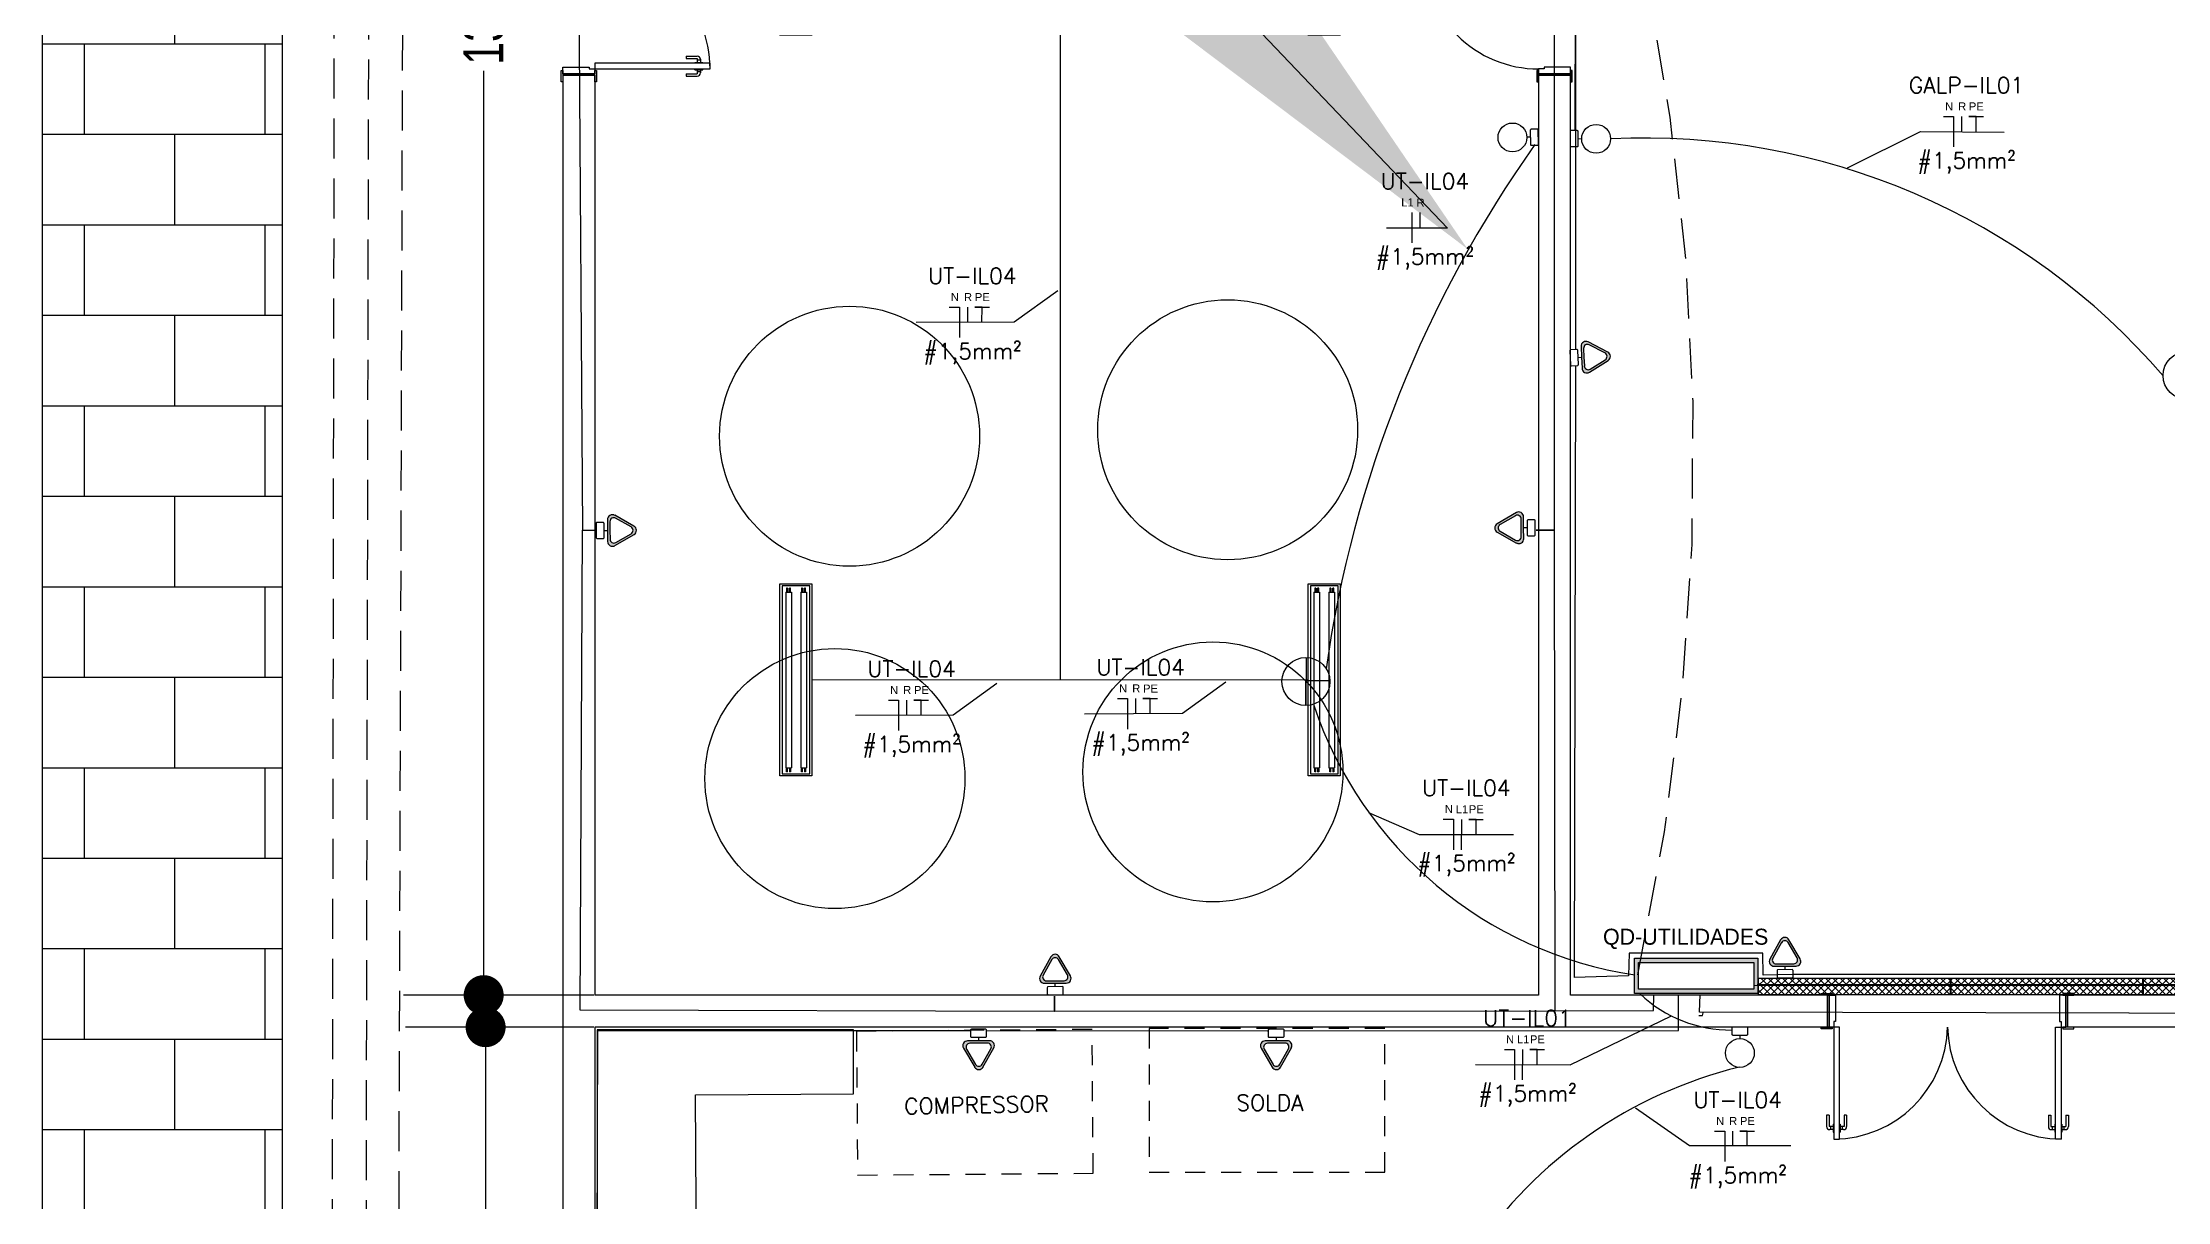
# Model space of a CAD drawing. Header units: metres. Extents: x 2442 to 5008, y 1070 to 2228.
# Drawn here: x 2463.23 to 2476.5, y 1098.2 to 1105.44 of the extents above; entities that cross this region are included whole.
import ezdxf
from ezdxf import colors
from ezdxf.entities.mleader import LeaderData, LeaderLine
from ezdxf.enums import TextEntityAlignment as Align
from ezdxf.math import Vec2, Vec3

# ---------------------------------------------------------------- set-up
doc = ezdxf.new("R2010")
doc.units = ezdxf.units.M
doc.linetypes.add('HIDDEN', pattern=[0.375, 0.25, -0.125])
doc.linetypes.add('HIDDEN2', pattern=[0.1875, 0.125, -0.0625])
doc.layers.get('Defpoints').update_dxf_attribs({"color": 130})
for name, color, linetype in [('003', 1, 'Continuous'), ('ARQ LAYOUT', 252, 'Continuous'), ('ARQ_ELÉTRODUTOS', 2, 'Continuous'), ('ARQ_LAYOUT', 8, 'Continuous'), ('ARQ_PAREDES', 6, 'Continuous'), ('ARQ_PORTAS', 3, 'Continuous'), ('ARQ_TOMADAS', 30, 'Continuous'), ('ELETROCALHA', 1, 'Continuous'), ('FIACAO', 7, 'Continuous'), ('HATCH_ELETRODUTOS', 7, 'Continuous'), ('INDICACAO_BIT_FIACAO', 10, 'Continuous'), ('INDICACAO_CIRCUITO_FIA', 7, 'Continuous'), ('INTERRUPTORES RESIDENCIAL', 150, 'Continuous'), ('LINHA_DE_CHAMADA', 7, 'Continuous'), ('LUMINÁRIAS RESIDENCIAL', 150, 'Continuous'), ('muro', 50, 'Continuous'), ('QD-UTILIDADES', 7, 'Continuous'), ('QGBT', 7, 'Continuous'), ('QUADROS', 102, 'Continuous'), ('TOMADAS 220V RESIDENCIAL', 130, 'Continuous')]:
    doc.layers.add(name, color=color, linetype=linetype)
doc.styles.add('ARIAL', font='arial.ttf')
doc.styles.add('LOGO 02', font='')
doc.styles.add('Luciene 01', font='swisscl.ttf')
doc.styles.add('ROMANS', font='ROMANS.SHX')
doc.styles.get("Standard").update_dxf_attribs({"font": 'arial.ttf'})
doc.styles.get('LOGO 02').set_extended_font_data('Bella Donna')
doc.linetypes.add('ELETROCALHA', pattern='A,0.5,-0.2,["=",Standard,S=0.18,R=0,X=-0.15,Y=-0.08],0', length=0.7)
doc.dimstyles.new('LP 50', dxfattribs={"dimscale": 0.5, "dimtxt": 0.5, "dimasz": 0.5, "dimexe": 1, "dimexo": 0.01, "dimgap": 0.05, "dimtad": 0, "dimzin": 0, "dimdsep": 46, "dimtxsty": 'Luciene 01', "dimblk": 'DOT', "dimcen": 1, "dimclrd": 256, "dimclre": 256, "dimclrt": 256, "dimadec": 0, "dimazin": 0, "dimtfac": 1, "dimtofl": 0, "dimtmove": 0, "dimatfit": 3, "dimldrblk": 'DOT', "dimfxl": 1, "dimtolj": 1, "dimtzin": 0, "dimlwd": -1, "dimarcsym": 1})

# ---------------------------------------------------------------- blocks, each defined once
blk = doc.blocks.new('*U249')
at = {"layer": 'ARQ_PORTAS'}
for p, q in [((-7.5, 67.5), (-8, 67.5)), ((-8, 62.5), (-8, 67.5)), ((-3.5, 67.5), (-4, 67.5)), ((-3.5, 62.5), (-3.5, 67.5)), ((-12, 57), (-12, 64)), ((-12, 57), (-10.5, 57)), ((-10.5, 57), (-10.5, 64)), ((-10.5, 64), (-8, 64)), ((-10, 66), (-8, 66)), ((-9.4, 66), (-9.4, 64)), ((-7.5, 62.5), (-8, 62.5)), ((-3.5, 62.5), (-4, 62.5)), ((-3.5, 66), (-1.5, 66)), ((-3.5, 64), (-1, 64)), ((-2.1, 66), (-2.1, 64)), ((-1, 57), (-1, 64)), ((-1, 57), (0.5, 57)), ((0.5, 57), (0.5, 64))]:
    blk.add_line(p, q, dxfattribs=at)
for points in [[(-7.5, 0), (-4, 0), (-4, 72), (-7.5, 72)], [(-77, 0), (-77, 1), (-84, 1), (-84, 0)], [(-79, 0), (-80, 0), (-80, -20), (-79, -20)], [(-79, -20), (-75, -20), (-75, -3.5), (-76, -3.5), (-76, 0), (-79, 0)], [(-1, -20), (-5, -20), (-5, -3.5), (-4, -3.5), (-4, 0), (-1, 0)], [(-3, 0), (-3, 1), (4, 1), (4, 0)], [(0, 0), (-1, 0), (-1, -20), (0, -20)], [(-84, -20), (-84, -21), (-77, -21), (-77, -20)], [(4, -20), (4, -21), (-3, -21), (-3, -20)]]:
    blk.add_lwpolyline(points, close=True, dxfattribs=at)
for centre, radius, start, end in [((-4, 0), 72, 89.9962, 180.0038), ((-10, 64), 2, 90, 180), ((-1.5, 64), 2, 0, 90)]:
    blk.add_arc(centre, radius, start, end, dxfattribs=at)
blk = doc.blocks.new('porta120')
at = {"layer": 'ARQ_PORTAS'}
for p, q in [((2471.919, 1122.518), (2471.919, 1122.513)), ((2471.969, 1122.518), (2471.919, 1122.518)), ((2471.919, 1122.478), (2471.919, 1122.473)), ((2471.969, 1122.473), (2471.919, 1122.473)), ((2471.934, 1122.518), (2471.934, 1122.538)), ((2471.934, 1122.532), (2471.954, 1122.532)), ((2471.934, 1122.453), (2471.934, 1122.473)), ((2472.024, 1122.558), (2471.954, 1122.558)), ((2471.954, 1122.518), (2471.954, 1122.543)), ((2472.024, 1122.543), (2471.954, 1122.543)), ((2471.954, 1122.448), (2471.954, 1122.473)), ((2471.969, 1122.518), (2471.969, 1122.513)), ((2471.969, 1122.478), (2471.969, 1122.473)), ((2472.024, 1122.543), (2472.024, 1122.558)), ((2471.934, 1122.459), (2471.954, 1122.459)), ((2472.024, 1122.448), (2471.954, 1122.448)), ((2472.024, 1122.433), (2471.954, 1122.433)), ((2472.024, 1122.433), (2472.024, 1122.448)), ((2471.934, 1121.153), (2471.934, 1121.133)), ((2471.934, 1121.147), (2471.954, 1121.147)), ((2472.024, 1121.173), (2471.954, 1121.173)), ((2472.024, 1121.158), (2471.954, 1121.158)), ((2471.954, 1121.158), (2471.954, 1121.133)), ((2472.024, 1121.173), (2472.024, 1121.158)), ((2471.919, 1121.128), (2471.919, 1121.133)), ((2471.969, 1121.133), (2471.919, 1121.133)), ((2471.919, 1121.088), (2471.919, 1121.093)), ((2471.969, 1121.088), (2471.919, 1121.088)), ((2471.934, 1121.088), (2471.934, 1121.068)), ((2471.934, 1121.074), (2471.954, 1121.074)), ((2471.954, 1121.088), (2471.954, 1121.063)), ((2472.024, 1121.063), (2471.954, 1121.063)), ((2472.024, 1121.048), (2471.954, 1121.048)), ((2471.969, 1121.128), (2471.969, 1121.133)), ((2471.969, 1121.088), (2471.969, 1121.093)), ((2472.024, 1121.063), (2472.024, 1121.048))]:
    blk.add_line(p, q, dxfattribs=at)
for points in [[(2472.574, 1122.478), (2472.574, 1122.513), (2471.874, 1122.513), (2471.874, 1122.478)], [(2472.574, 1122.523), (2472.564, 1122.523), (2472.564, 1122.593), (2472.574, 1122.593)], [(2472.574, 1122.543), (2472.574, 1122.553), (2472.774, 1122.553), (2472.774, 1122.543)], [(2472.774, 1122.543), (2472.774, 1122.503), (2472.609, 1122.503), (2472.609, 1122.513), (2472.574, 1122.513), (2472.574, 1122.543)], [(2472.774, 1122.593), (2472.784, 1122.593), (2472.784, 1122.523), (2472.774, 1122.523)], [(2472.574, 1121.128), (2472.574, 1121.093), (2471.874, 1121.093), (2471.874, 1121.128)], [(2472.574, 1121.083), (2472.564, 1121.083), (2472.564, 1121.013), (2472.574, 1121.013)], [(2472.774, 1121.063), (2472.774, 1121.103), (2472.609, 1121.103), (2472.609, 1121.093), (2472.574, 1121.093), (2472.574, 1121.063)], [(2472.574, 1121.053), (2472.574, 1121.063), (2472.774, 1121.063), (2472.774, 1121.053)], [(2472.774, 1121.013), (2472.784, 1121.013), (2472.784, 1121.083), (2472.774, 1121.083)]]:
    blk.add_lwpolyline(points, close=True, dxfattribs=at)
for centre, radius, start, end in [((2472.592, 1122.52), 0.718, 180.577, 268.6014), ((2471.954, 1122.538), 0.02, 90, 180), ((2471.954, 1122.453), 0.02, 180, 270), ((2472.591, 1121.086), 0.717, 91.3684, 179.4355), ((2471.954, 1121.153), 0.02, 90, 180), ((2471.954, 1121.068), 0.02, 180, 270)]:
    blk.add_arc(centre, radius, start, end, dxfattribs=at)
blk = doc.blocks.new('_Dot')
at = {"color": 0, "linetype": 'ByBlock', "lineweight": -2}
blk.add_line((-0.5, 0), (-1, 0), dxfattribs=at)
at = {"color": 0, "linetype": 'ByBlock', "const_width": 0.5}
blk.add_lwpolyline([(-0.25, 0, 1), (0.25, 0, 1)], format="xyb", close=True, dxfattribs=at)
blk = doc.blocks.new('*D315')
at = {"lineweight": -2, "transparency": 16777216}
for p, q in [((2466.673, 1112.755), (2465.484, 1112.755)), ((2466.673, 1099.492), (2465.484, 1099.492))]:
    blk.add_line(p, q, dxfattribs=at)
at = {"transparency": 16777216}
for p, q in [((2465.984, 1112.505), (2465.984, 1105.982)), ((2465.984, 1099.742), (2465.984, 1105.266))]:
    blk.add_line(p, q, dxfattribs=at)
at = {"layer": 'Defpoints', "color": 0, "transparency": 16777216}
for p in [(2466.678, 1112.755), (2465.984, 1099.492), (2466.678, 1099.492)]:
    blk.add_point(p, dxfattribs=at)
at = {"transparency": 16777216, "xscale": 0.25, "yscale": 0.25, "zscale": 0.25}
for p, rotation in [((2465.984, 1112.755), 90), ((2465.984, 1099.492), 270)]:
    blk.add_blockref('_Dot', p, dxfattribs=dict(at, rotation=rotation))
at = {"transparency": 16777216, "insert": (2465.984, 1105.624), "char_height": 0.25, "attachment_point": 5, "rotation": 90, "style": 'Luciene 01'}
blk.add_mtext('\\A1;13.26', dxfattribs=at)
blk = doc.blocks.new('*D317')
at = {"lineweight": -2, "transparency": 16777216}
for p, q in [((2466.673, 1099.292), (2465.496, 1099.292)), ((2466.673, 1091.819), (2465.496, 1091.819))]:
    blk.add_line(p, q, dxfattribs=at)
at = {"transparency": 16777216}
for p, q in [((2465.996, 1099.042), (2465.996, 1095.836)), ((2465.996, 1092.069), (2465.996, 1095.275))]:
    blk.add_line(p, q, dxfattribs=at)
at = {"layer": 'Defpoints', "color": 0, "transparency": 16777216}
for p in [(2466.678, 1099.292), (2465.996, 1091.819), (2466.678, 1091.819)]:
    blk.add_point(p, dxfattribs=at)
at = {"transparency": 16777216, "xscale": 0.25, "yscale": 0.25, "zscale": 0.25}
for p, rotation in [((2465.996, 1099.292), 90), ((2465.996, 1091.819), 270)]:
    blk.add_blockref('_Dot', p, dxfattribs=dict(at, rotation=rotation))
at = {"transparency": 16777216, "insert": (2465.996, 1095.555), "char_height": 0.25, "attachment_point": 5, "rotation": 90, "style": 'Luciene 01'}
blk.add_mtext('\\A1;7.47', dxfattribs=at)
blk = doc.blocks.new('*U330', base_point=(827.839, 596.659))
at = {"ltscale": 0.035}
for p, q in [((827.252, 596.745), (827.252, 596.572)), ((828.426, 596.745), (827.252, 596.745)), ((828.426, 596.572), (828.426, 596.745)), ((827.264, 596.718), (827.289, 596.718)), ((827.264, 596.711), (827.264, 596.718)), ((827.264, 596.711), (827.289, 596.711)), ((827.264, 596.693), (827.264, 596.7)), ((827.289, 596.7), (827.264, 596.7)), ((827.289, 596.693), (827.264, 596.693)), ((827.264, 596.624), (827.289, 596.624)), ((827.264, 596.618), (827.264, 596.624)), ((827.264, 596.618), (827.289, 596.618)), ((828.387, 596.723), (827.289, 596.723)), ((827.289, 596.723), (827.289, 596.688)), ((828.387, 596.688), (827.289, 596.688)), ((828.387, 596.629), (827.289, 596.629)), ((827.289, 596.629), (827.289, 596.594)), ((828.387, 596.723), (828.387, 596.688)), ((828.412, 596.718), (828.387, 596.718)), ((828.412, 596.711), (828.387, 596.711)), ((828.387, 596.7), (828.412, 596.7)), ((828.387, 596.693), (828.412, 596.693)), ((828.387, 596.629), (828.387, 596.594)), ((828.412, 596.624), (828.387, 596.624)), ((828.412, 596.618), (828.387, 596.618)), ((828.412, 596.711), (828.412, 596.718)), ((828.412, 596.693), (828.412, 596.7)), ((828.412, 596.618), (828.412, 596.624)), ((827.252, 596.572), (828.426, 596.572)), ((827.264, 596.599), (827.264, 596.606)), ((827.289, 596.606), (827.264, 596.606)), ((827.289, 596.599), (827.264, 596.599)), ((828.387, 596.594), (827.289, 596.594)), ((828.387, 596.606), (828.412, 596.606)), ((828.387, 596.599), (828.412, 596.599)), ((828.412, 596.599), (828.412, 596.606))]:
    blk.add_line(p, q, dxfattribs=at)
blk.add_lwpolyline([(827.239, 596.759), (828.439, 596.759), (828.439, 596.559), (827.239, 596.559)], close=True)
blk = doc.blocks.new('*U331')
at = {"layer": 'LUMINÁRIAS RESIDENCIAL', "ltscale": 50}
blk.add_blockref('*U330', (0, 0), dxfattribs=at)
blk = doc.blocks.new('*U332')
at = {"color": 0, "linetype": 'ByBlock', "lineweight": -2, "transparency": 16777216}
for p in [(0, 3.3), (4.627, 3.3), (9.254, 3.3), (0, 0), (4.627, 0), (9.254, 0)]:
    blk.add_blockref('*U331', p, dxfattribs=at)
blk = doc.blocks.new('*U412', base_point=(1430, 202.333))
blk.add_line((1430, 202.333), (1430, 202.355))
blk.add_lwpolyline([(1429.956, 202.283), (1430.044, 202.283, 0.414214), (1430.05, 202.289), (1430.05, 202.327, 0.414214), (1430.044, 202.333), (1429.956, 202.333, 0.414214), (1429.95, 202.327), (1429.95, 202.289, 0.414214)], format="xyb", close=True)
blk.add_circle((1430, 202.445), 0.09)
blk = doc.blocks.new('A$C1135d751')
at = {"layer": 'INTERRUPTORES RESIDENCIAL'}
blk.add_blockref('*U412', (1.607, 0.067), dxfattribs=at)
blk = doc.blocks.new('A$C17c91457')
at = {"layer": 'QGBT', "rotation": 180}
blk.add_blockref('A$C1135d751', (4.707, -9.124), dxfattribs=at)
blk = doc.blocks.new('A$C5c12d58d')
at = {"layer": 'ARQ_ELÉTRODUTOS'}
blk.add_circle((0, 0), 0.15, dxfattribs=at)
blk = doc.blocks.new('A$C97385c09')
at = {"layer": 'ARQ_ELÉTRODUTOS'}
for p, q in [((-0.384, -2.049), (-0.386, -2.349)), ((-0.386, -2.349), (-0.386, -2.193)), ((-0.386, -2.193), (-0.237, -2.193))]:
    blk.add_line(p, q, dxfattribs=at)
blk.add_blockref('A$C5c12d58d', (-0.386, -2.199), dxfattribs=at)
blk = doc.blocks.new('A$C48e83005')
at = {"layer": 'ARQ_ELÉTRODUTOS'}
blk.add_blockref('A$C97385c09', (0.38, 2.188), dxfattribs=at)
blk = doc.blocks.new('A$C1f97de24')
at = {"layer": 'ARQ_ELÉTRODUTOS'}
blk.add_blockref('A$C48e83005', (0, 0), dxfattribs=at)
blk = doc.blocks.new('A$C98eb1bb1')
at = {"layer": 'ARQ_ELÉTRODUTOS'}
blk.add_blockref('A$C1f97de24', (0, 0), dxfattribs=at)
blk = doc.blocks.new('G$C850AD49E')
h = blk.add_hatch(color=256)
h.dxf.hatch_style = 1
h.paths.add_polyline_path([(0.2607, 0.0743), (-0.2607, 0.0743), (-0.2607, -0.0743), (0.2607, -0.0743)])
h.paths.add_polyline_path([(0.2432, 0.0567), (0.2432, -0.0567), (-0.2432, -0.0567), (-0.2432, 0.0567)], flags=16)
for points in [[(-0.2607, 0.0743), (0.2607, 0.0743), (0.2607, -0.0743), (-0.2607, -0.0743)], [(-0.2432, 0.0567), (0.2432, 0.0567), (0.2432, -0.0567), (-0.2432, -0.0567)]]:
    blk.add_lwpolyline(points, close=True)
blk = doc.blocks.new('QD005')
blk.add_blockref('G$C850AD49E', (0, 0))
blk = doc.blocks.new('A$C5d1b4bfc')
at = {"layer": 'QUADROS', "xscale": 1.477907102973111, "yscale": 1.477907102973111, "zscale": 1.477907102973111, "rotation": 270}
blk.add_blockref('QD005', (0.768, 1.491), dxfattribs=at)
blk = doc.blocks.new('A$C52c021e0')
at = {"layer": 'QGBT', "rotation": 270}
blk.add_blockref('A$C5d1b4bfc', (16.396, 0.677), dxfattribs=at)
blk = doc.blocks.new('A$Cef955924')
at = {"layer": 'QD-UTILIDADES', "rotation": 270}
blk.add_blockref('A$C52c021e0', (0.09, 17.893), dxfattribs=at)
blk = doc.blocks.new('A$C37235a05')
at = {"layer": 'ARQ_ELÉTRODUTOS'}
blk.add_blockref('A$Cef955924', (0, 0), dxfattribs=at)
blk = doc.blocks.new('A$C399200b9')
at = {"layer": 'ARQ_ELÉTRODUTOS'}
blk.add_blockref('A$C37235a05', (0, 0), dxfattribs=at)
blk = doc.blocks.new('A$C2e32e1f1')
at = {"layer": 'ARQ_ELÉTRODUTOS'}
blk.add_blockref('A$C1f97de24', (0, 0), dxfattribs=at)
blk = doc.blocks.new('A$Cd8104748')
at = {"layer": 'HATCH_ELETRODUTOS'}
h = blk.add_hatch(dxfattribs=at)
h.set_pattern_fill('ANSI37', color=1, scale=0.01, style=0)
h.set_pattern_definition([(45, (-1434.340204, -219.729673), (-0.0224506403, 0.0224506403), []), (135, (-1434.340204, -219.729673), (-0.0224506403, -0.0224506403), [])])
h.paths.add_polyline_path([(-0.6, -0.05), (0.6, -0.05), (0.6, 0.05), (-0.6, 0.05)])
at = {"layer": 'ELETROCALHA', "linetype": 'ELETROCALHA'}
blk.add_lwpolyline([(-0.6, -0.05), (0.6, -0.05), (0.6, 0.05), (-0.6, 0.05)], close=True, dxfattribs=at)
blk = doc.blocks.new('*U844', base_point=(1431.422, 204.482))
h = blk.add_hatch(color=256)
h.dxf.hatch_style = 1
h.paths.add_polyline_path([(1431.396, 204.669), (1431.327, 204.549, 0.575867), (1431.354, 204.504), (1431.422, 204.504), (1431.491, 204.504, 0.575867), (1431.517, 204.549), (1431.448, 204.669, 0.580323)])
h.paths.add_polyline_path([(1431.443, 204.651), (1431.498, 204.555, -0.575867), (1431.477, 204.519), (1431.422, 204.519), (1431.367, 204.519, -0.575867), (1431.346, 204.555), (1431.401, 204.651, -0.580323)], flags=16)
for p, q in [((1431.396, 204.669), (1431.327, 204.549)), ((1431.401, 204.651), (1431.346, 204.555)), ((1431.498, 204.555), (1431.443, 204.651)), ((1431.517, 204.549), (1431.448, 204.669)), ((1431.354, 204.504), (1431.422, 204.504)), ((1431.367, 204.519), (1431.422, 204.519)), ((1431.422, 204.519), (1431.477, 204.519)), ((1431.422, 204.504), (1431.491, 204.504)), ((1431.422, 204.482), (1431.422, 204.504))]:
    blk.add_line(p, q)
blk.add_lwpolyline([(1431.378, 204.432), (1431.466, 204.432, 0.414214), (1431.472, 204.438), (1431.472, 204.476, 0.414214), (1431.466, 204.482), (1431.378, 204.482, 0.414214), (1431.372, 204.476), (1431.372, 204.438, 0.414214)], format="xyb", close=True)
for centre, radius, start, end in [((1431.422, 204.654), 0.0301, 29.7449, 150.2551), ((1431.422, 204.639), 0.0241, 29.7449, 150.2551), ((1431.354, 204.534), 0.0301, 150.2551, 270), ((1431.367, 204.543), 0.0241, 150.2551, 270), ((1431.477, 204.543), 0.0241, 270, 29.7449), ((1431.491, 204.534), 0.0301, 270, 29.7449)]:
    blk.add_arc(centre, radius, start, end)
blk = doc.blocks.new('*U858', base_point=(1431.422, 204.482))
h = blk.add_hatch(color=256)
h.dxf.hatch_style = 1
h.paths.add_polyline_path([(1431.396, 204.669), (1431.327, 204.549, 0.575867), (1431.354, 204.504), (1431.422, 204.504), (1431.491, 204.504, 0.575867), (1431.517, 204.549), (1431.448, 204.669, 0.580323)])
h.paths.add_polyline_path([(1431.443, 204.651), (1431.498, 204.555, -0.575867), (1431.477, 204.519), (1431.422, 204.519), (1431.367, 204.519, -0.575867), (1431.346, 204.555), (1431.401, 204.651, -0.580323)], flags=16)
for p, q in [((1431.396, 204.669), (1431.327, 204.549)), ((1431.401, 204.651), (1431.346, 204.555)), ((1431.498, 204.555), (1431.443, 204.651)), ((1431.517, 204.549), (1431.448, 204.669)), ((1431.354, 204.504), (1431.422, 204.504)), ((1431.367, 204.519), (1431.422, 204.519)), ((1431.422, 204.519), (1431.477, 204.519)), ((1431.422, 204.504), (1431.491, 204.504)), ((1431.422, 204.482), (1431.422, 204.504))]:
    blk.add_line(p, q)
blk.add_lwpolyline([(1431.378, 204.432), (1431.466, 204.432, 0.414214), (1431.472, 204.438), (1431.472, 204.476, 0.414214), (1431.466, 204.482), (1431.378, 204.482, 0.414214), (1431.372, 204.476), (1431.372, 204.438, 0.414214)], format="xyb", close=True)
for centre, radius, start, end in [((1431.422, 204.654), 0.0301, 29.7449, 150.2551), ((1431.422, 204.639), 0.0241, 29.7449, 150.2551), ((1431.354, 204.534), 0.0301, 150.2551, 270), ((1431.367, 204.543), 0.0241, 150.2551, 270), ((1431.477, 204.543), 0.0241, 270, 29.7449), ((1431.491, 204.534), 0.0301, 270, 29.7449)]:
    blk.add_arc(centre, radius, start, end)
blk = doc.blocks.new('*U907', base_point=(1431.422, 204.482))
h = blk.add_hatch(color=256)
h.dxf.hatch_style = 1
h.paths.add_polyline_path([(1431.396, 204.669), (1431.327, 204.549, 0.575867), (1431.354, 204.504), (1431.422, 204.504), (1431.491, 204.504, 0.575867), (1431.517, 204.549), (1431.448, 204.669, 0.580323)])
h.paths.add_polyline_path([(1431.443, 204.651), (1431.498, 204.555, -0.575867), (1431.477, 204.519), (1431.422, 204.519), (1431.367, 204.519, -0.575867), (1431.346, 204.555), (1431.401, 204.651, -0.580323)], flags=16)
for p, q in [((1431.396, 204.669), (1431.327, 204.549)), ((1431.401, 204.651), (1431.346, 204.555)), ((1431.498, 204.555), (1431.443, 204.651)), ((1431.517, 204.549), (1431.448, 204.669)), ((1431.354, 204.504), (1431.422, 204.504)), ((1431.367, 204.519), (1431.422, 204.519)), ((1431.422, 204.519), (1431.477, 204.519)), ((1431.422, 204.504), (1431.491, 204.504)), ((1431.422, 204.482), (1431.422, 204.504))]:
    blk.add_line(p, q)
blk.add_lwpolyline([(1431.378, 204.432), (1431.466, 204.432, 0.414214), (1431.472, 204.438), (1431.472, 204.476, 0.414214), (1431.466, 204.482), (1431.378, 204.482, 0.414214), (1431.372, 204.476), (1431.372, 204.438, 0.414214)], format="xyb", close=True)
for centre, radius, start, end in [((1431.422, 204.654), 0.0301, 29.7449, 150.2551), ((1431.422, 204.639), 0.0241, 29.7449, 150.2551), ((1431.354, 204.534), 0.0301, 150.2551, 270), ((1431.367, 204.543), 0.0241, 150.2551, 270), ((1431.477, 204.543), 0.0241, 270, 29.7449), ((1431.491, 204.534), 0.0301, 270, 29.7449)]:
    blk.add_arc(centre, radius, start, end)
blk = doc.blocks.new('*U909', base_point=(1431.422, 204.482))
h = blk.add_hatch(color=256)
h.dxf.hatch_style = 1
h.paths.add_polyline_path([(1431.396, 204.669), (1431.327, 204.549, 0.575867), (1431.354, 204.504), (1431.422, 204.504), (1431.491, 204.504, 0.575867), (1431.517, 204.549), (1431.448, 204.669, 0.580323)])
h.paths.add_polyline_path([(1431.443, 204.651), (1431.498, 204.555, -0.575867), (1431.477, 204.519), (1431.422, 204.519), (1431.367, 204.519, -0.575867), (1431.346, 204.555), (1431.401, 204.651, -0.580323)], flags=16)
for p, q in [((1431.396, 204.669), (1431.327, 204.549)), ((1431.401, 204.651), (1431.346, 204.555)), ((1431.498, 204.555), (1431.443, 204.651)), ((1431.517, 204.549), (1431.448, 204.669)), ((1431.354, 204.504), (1431.422, 204.504)), ((1431.367, 204.519), (1431.422, 204.519)), ((1431.422, 204.519), (1431.477, 204.519)), ((1431.422, 204.504), (1431.491, 204.504)), ((1431.422, 204.482), (1431.422, 204.504))]:
    blk.add_line(p, q)
blk.add_lwpolyline([(1431.378, 204.432), (1431.466, 204.432, 0.414214), (1431.472, 204.438), (1431.472, 204.476, 0.414214), (1431.466, 204.482), (1431.378, 204.482, 0.414214), (1431.372, 204.476), (1431.372, 204.438, 0.414214)], format="xyb", close=True)
for centre, radius, start, end in [((1431.422, 204.654), 0.0301, 29.7449, 150.2551), ((1431.422, 204.639), 0.0241, 29.7449, 150.2551), ((1431.354, 204.534), 0.0301, 150.2551, 270), ((1431.367, 204.543), 0.0241, 150.2551, 270), ((1431.477, 204.543), 0.0241, 270, 29.7449), ((1431.491, 204.534), 0.0301, 270, 29.7449)]:
    blk.add_arc(centre, radius, start, end)
blk = doc.blocks.new('*U974', base_point=(1431.422, 204.482))
h = blk.add_hatch(color=256)
h.dxf.hatch_style = 1
h.paths.add_polyline_path([(1431.396, 204.669), (1431.327, 204.549, 0.575867), (1431.354, 204.504), (1431.422, 204.504), (1431.491, 204.504, 0.575867), (1431.517, 204.549), (1431.448, 204.669, 0.580323)])
h.paths.add_polyline_path([(1431.443, 204.651), (1431.498, 204.555, -0.575867), (1431.477, 204.519), (1431.422, 204.519), (1431.367, 204.519, -0.575867), (1431.346, 204.555), (1431.401, 204.651, -0.580323)], flags=16)
for p, q in [((1431.396, 204.669), (1431.327, 204.549)), ((1431.401, 204.651), (1431.346, 204.555)), ((1431.498, 204.555), (1431.443, 204.651)), ((1431.517, 204.549), (1431.448, 204.669)), ((1431.354, 204.504), (1431.422, 204.504)), ((1431.367, 204.519), (1431.422, 204.519)), ((1431.422, 204.519), (1431.477, 204.519)), ((1431.422, 204.504), (1431.491, 204.504)), ((1431.422, 204.482), (1431.422, 204.504))]:
    blk.add_line(p, q)
blk.add_lwpolyline([(1431.378, 204.432), (1431.466, 204.432, 0.414214), (1431.472, 204.438), (1431.472, 204.476, 0.414214), (1431.466, 204.482), (1431.378, 204.482, 0.414214), (1431.372, 204.476), (1431.372, 204.438, 0.414214)], format="xyb", close=True)
for centre, radius, start, end in [((1431.422, 204.654), 0.0301, 29.7449, 150.2551), ((1431.422, 204.639), 0.0241, 29.7449, 150.2551), ((1431.354, 204.534), 0.0301, 150.2551, 270), ((1431.367, 204.543), 0.0241, 150.2551, 270), ((1431.477, 204.543), 0.0241, 270, 29.7449), ((1431.491, 204.534), 0.0301, 270, 29.7449)]:
    blk.add_arc(centre, radius, start, end)
blk = doc.blocks.new('*U982', base_point=(1431.422, 204.482))
h = blk.add_hatch(color=256)
h.dxf.hatch_style = 1
h.paths.add_polyline_path([(1431.396, 204.669), (1431.327, 204.549, 0.575867), (1431.354, 204.504), (1431.422, 204.504), (1431.491, 204.504, 0.575867), (1431.517, 204.549), (1431.448, 204.669, 0.580323)])
h.paths.add_polyline_path([(1431.443, 204.651), (1431.498, 204.555, -0.575867), (1431.477, 204.519), (1431.422, 204.519), (1431.367, 204.519, -0.575867), (1431.346, 204.555), (1431.401, 204.651, -0.580323)], flags=16)
for p, q in [((1431.396, 204.669), (1431.327, 204.549)), ((1431.401, 204.651), (1431.346, 204.555)), ((1431.498, 204.555), (1431.443, 204.651)), ((1431.517, 204.549), (1431.448, 204.669)), ((1431.354, 204.504), (1431.422, 204.504)), ((1431.367, 204.519), (1431.422, 204.519)), ((1431.422, 204.519), (1431.477, 204.519)), ((1431.422, 204.504), (1431.491, 204.504)), ((1431.422, 204.482), (1431.422, 204.504))]:
    blk.add_line(p, q)
blk.add_lwpolyline([(1431.378, 204.432), (1431.466, 204.432, 0.414214), (1431.472, 204.438), (1431.472, 204.476, 0.414214), (1431.466, 204.482), (1431.378, 204.482, 0.414214), (1431.372, 204.476), (1431.372, 204.438, 0.414214)], format="xyb", close=True)
for centre, radius, start, end in [((1431.422, 204.654), 0.0301, 29.7449, 150.2551), ((1431.422, 204.639), 0.0241, 29.7449, 150.2551), ((1431.354, 204.534), 0.0301, 150.2551, 270), ((1431.367, 204.543), 0.0241, 150.2551, 270), ((1431.477, 204.543), 0.0241, 270, 29.7449), ((1431.491, 204.534), 0.0301, 270, 29.7449)]:
    blk.add_arc(centre, radius, start, end)
blk = doc.blocks.new('*U984', base_point=(1431.422, 204.482))
h = blk.add_hatch(color=256)
h.dxf.hatch_style = 1
h.paths.add_polyline_path([(1431.396, 204.669), (1431.327, 204.549, 0.575867), (1431.354, 204.504), (1431.422, 204.504), (1431.491, 204.504, 0.575867), (1431.517, 204.549), (1431.448, 204.669, 0.580323)])
h.paths.add_polyline_path([(1431.443, 204.651), (1431.498, 204.555, -0.575867), (1431.477, 204.519), (1431.422, 204.519), (1431.367, 204.519, -0.575867), (1431.346, 204.555), (1431.401, 204.651, -0.580323)], flags=16)
for p, q in [((1431.396, 204.669), (1431.327, 204.549)), ((1431.401, 204.651), (1431.346, 204.555)), ((1431.498, 204.555), (1431.443, 204.651)), ((1431.517, 204.549), (1431.448, 204.669)), ((1431.354, 204.504), (1431.422, 204.504)), ((1431.367, 204.519), (1431.422, 204.519)), ((1431.422, 204.519), (1431.477, 204.519)), ((1431.422, 204.504), (1431.491, 204.504)), ((1431.422, 204.482), (1431.422, 204.504))]:
    blk.add_line(p, q)
blk.add_lwpolyline([(1431.378, 204.432), (1431.466, 204.432, 0.414214), (1431.472, 204.438), (1431.472, 204.476, 0.414214), (1431.466, 204.482), (1431.378, 204.482, 0.414214), (1431.372, 204.476), (1431.372, 204.438, 0.414214)], format="xyb", close=True)
for centre, radius, start, end in [((1431.422, 204.654), 0.0301, 29.7449, 150.2551), ((1431.422, 204.639), 0.0241, 29.7449, 150.2551), ((1431.354, 204.534), 0.0301, 150.2551, 270), ((1431.367, 204.543), 0.0241, 150.2551, 270), ((1431.477, 204.543), 0.0241, 270, 29.7449), ((1431.491, 204.534), 0.0301, 270, 29.7449)]:
    blk.add_arc(centre, radius, start, end)

msp = doc.modelspace()

# ---------------------------------------------------------------- hatches: boundary and pattern name
at = {"layer": 'muro', "true_color": 0xf1eb1f}
h = msp.add_hatch(dxfattribs=at)
h.set_pattern_fill('BRICK', color=2, scale=0.089, style=0)
h.paths.add_polyline_path([(2463.228, 1126.62), (2524.663, 1126.62), (2524.663, 1088.129), (2463.228, 1088.129)])
h.paths.add_polyline_path([(2464.728, 1124.746), (2522.788, 1124.746), (2522.788, 1089.628), (2464.728, 1089.628)], flags=16)

# ---------------------------------------------------------------- linework, layer by layer
at = {"layer": 'ARQ LAYOUT', "linetype": 'HIDDEN2', "lineweight": -3}
msp.add_lwpolyline([(2468.313, 1099.266), (2468.32, 1098.368), (2469.792, 1098.38), (2469.785, 1099.278)], close=True, dxfattribs=at)
at = {"layer": 'ARQ LAYOUT'}
for centre in [(2468.27, 1102.983), (2470.632, 1103.023), (2468.178, 1100.845), (2470.54, 1100.886)]:
    msp.add_circle(centre, 0.812, dxfattribs=at)
at = {"layer": 'ARQ_ELÉTRODUTOS', "lineweight": -3}
for p, q in [((2472.828, 1113.19), (2472.8, 1104.893)), ((2473.94, 1099.558), (2493.561, 1099.563))]:
    msp.add_line(p, q, dxfattribs=at)
at = {"layer": 'ARQ_ELÉTRODUTOS', "linetype": 'HIDDEN'}
for p, q in [((2465.035, 1095.343), (2465.061, 1111.923)), ((2465.245, 1095.336), (2465.279, 1111.91)), ((2465.496, 1111.893), (2465.444, 1095.317))]:
    msp.add_line(p, q, dxfattribs=at)
at = {"layer": 'ARQ_ELÉTRODUTOS'}
for p, q in [((2469.586, 1110.715), (2469.586, 1101.462)), ((2468.035, 1101.463), (2471.134, 1101.462)), ((2468.035, 1100.861), (2467.835, 1100.861))]:
    msp.add_line(p, q, dxfattribs=at)
at = {"layer": 'ARQ_ELÉTRODUTOS', "linetype": 'HIDDEN'}
msp.add_arc((2578.489, 1309.871), 224.991, 241.07147, 251.35905, dxfattribs=at)
at = {"layer": 'ARQ_ELÉTRODUTOS', "linetype": 'HIDDEN', "lineweight": -3}
msp.add_arc((2458.241, 1102.863), 15.302, 347.7603, 41.4236, dxfattribs=at)
at = {"layer": 'ARQ_ELÉTRODUTOS'}
for centre, radius, start, end in [((2473.237, 1100.568), 4.277, 40.7592, 92.8062), ((2474.5, 1096.309), 2.815, 103.7654, 145.978)]:
    msp.add_arc(centre, radius, start, end, dxfattribs=at)
at = {"layer": 'ARQ_ELÉTRODUTOS', "lineweight": -3}
for centre, radius, start, end in [((2478.639, 1100.482), 7.466, 144.6201, 171.9287), ((2473.548, 1102.098), 2.507, 198.4658, 261.4607), ((2473.773, 1100.09), 0.816, 226.3432, 270.5683)]:
    msp.add_arc(centre, radius, start, end, dxfattribs=at)
at = {"layer": 'ARQ_LAYOUT'}
msp.add_lwpolyline([(2466.996, 1094.841), (2467.331, 1095.1), (2467.331, 1095.1), (2467.331, 1095.1), (2467.308, 1098.87), (2468.295, 1098.876), (2468.295, 1099.275), (2466.693, 1099.275), (2466.693, 1094.839), (2466.996, 1094.841)], dxfattribs=at)
at = {"layer": 'ARQ_LAYOUT', "linetype": 'HIDDEN2', "lineweight": -3}
msp.add_lwpolyline([(2470.141, 1099.283), (2470.141, 1098.386), (2471.613, 1098.386), (2471.613, 1099.283)], close=True, dxfattribs=at)
at = {"layer": 'ARQ_PAREDES'}
for p, q in [((2466.678, 1105.237), (2466.478, 1105.237)), ((2472.774, 1105.237), (2472.574, 1105.237))]:
    msp.add_line(p, q, dxfattribs=at)
for points in [[(2466.478, 1105.237), (2466.478, 1091.619), (2498.483, 1091.619)], [(2466.678, 1105.237), (2466.678, 1099.492)], [(2472.574, 1105.237), (2472.574, 1099.492)], [(2472.774, 1099.492), (2472.774, 1105.237)], [(2472.574, 1099.492), (2466.678, 1099.492)], [(2474.379, 1099.492), (2472.774, 1099.492)], [(2474.379, 1099.292), (2474.379, 1099.492)], [(2475.879, 1099.292), (2475.879, 1099.492)], [(2487.578, 1099.492), (2475.879, 1099.492)], [(2474.379, 1099.292), (2466.678, 1099.292)], [(2466.678, 1099.292), (2466.678, 1091.819), (2477.578, 1091.819)], [(2477.578, 1099.292), (2475.879, 1099.292)]]:
    msp.add_lwpolyline(points, dxfattribs=at)
at = {"layer": 'ARQ_TOMADAS', "lineweight": -3}
for p, q in [((2472.807, 1103.525), (2472.808, 1111.317)), ((2466.562, 1107.998), (2466.602, 1102.397)), ((2472.673, 1102.396), (2472.675, 1108.022)), ((2472.799, 1099.603), (2472.807, 1103.424)), ((2466.6, 1102.396), (2466.585, 1099.401)), ((2466.679, 1102.395), (2466.601, 1102.396)), ((2466.602, 1102.397), (2466.679, 1102.395)), ((2472.673, 1102.396), (2472.559, 1102.396)), ((2472.559, 1102.396), (2472.673, 1102.396)), ((2472.677, 1099.394), (2472.673, 1102.396)), ((2473.14, 1099.755), (2473.137, 1099.613)), ((2473.975, 1099.755), (2473.14, 1099.755)), ((2473.978, 1099.617), (2473.975, 1099.755)), ((2473.137, 1099.613), (2472.799, 1099.603)), ((2512.449, 1099.539), (2473.924, 1099.552)), ((2474.161, 1099.62), (2473.978, 1099.617)), ((2481.762, 1099.625), (2474.161, 1099.62)), ((2466.585, 1099.401), (2469.547, 1099.391)), ((2469.551, 1099.391), (2469.551, 1099.485)), ((2469.551, 1099.485), (2469.551, 1099.391)), ((2469.551, 1099.391), (2472.677, 1099.394)), ((2472.676, 1099.394), (2473.292, 1099.396)), ((2473.292, 1099.396), (2473.294, 1099.493)), ((2473.449, 1099.272), (2473.449, 1099.495)), ((2473.575, 1099.365), (2473.598, 1099.365)), ((2473.58, 1099.385), (2473.584, 1099.496)), ((2476.261, 1099.379), (2473.58, 1099.385)), ((2473.598, 1099.365), (2473.602, 1099.382)), ((2477.689, 1099.373), (2476.263, 1099.379)), ((2466.692, 1097.447), (2466.698, 1099.271)), ((2466.698, 1099.271), (2469.022, 1099.271)), ((2469.124, 1099.272), (2470.881, 1099.27)), ((2470.985, 1099.269), (2473.449, 1099.272))]:
    msp.add_line(p, q, dxfattribs=at)
at = {"layer": 'FIACAO', "color": 4, "lineweight": -3}
for p, q in [((2475.103, 1104.98), (2475.167, 1104.98)), ((2475.167, 1104.98), (2475.166, 1104.79)), ((2468.893, 1103.789), (2468.956, 1103.789)), ((2468.956, 1103.789), (2468.956, 1103.599)), ((2468.513, 1101.335), (2468.576, 1101.335)), ((2468.576, 1101.335), (2468.576, 1101.145)), ((2469.944, 1101.345), (2470.007, 1101.344)), ((2470.007, 1101.344), (2470.007, 1101.154)), ((2471.979, 1100.591), (2472.042, 1100.591)), ((2472.042, 1100.591), (2472.042, 1100.4)), ((2472.361, 1099.153), (2472.424, 1099.153)), ((2472.424, 1099.153), (2472.424, 1098.963)), ((2473.673, 1098.643), (2473.737, 1098.643)), ((2473.737, 1098.643), (2473.737, 1098.453))]:
    msp.add_line(p, q, dxfattribs=at)
at = {"layer": 'FIACAO', "lineweight": -3}
for p, q in [((2475.217, 1104.98), (2475.217, 1104.885)), ((2475.308, 1104.979), (2475.262, 1104.979)), ((2471.783, 1104.38), (2471.783, 1104.19)), ((2471.833, 1104.38), (2471.833, 1104.285)), ((2469.006, 1103.789), (2469.006, 1103.694)), ((2469.098, 1103.788), (2469.052, 1103.788)), ((2468.626, 1101.335), (2468.626, 1101.24)), ((2468.718, 1101.334), (2468.672, 1101.334)), ((2470.056, 1101.345), (2470.057, 1101.25)), ((2470.148, 1101.344), (2470.102, 1101.344)), ((2472.092, 1100.59), (2472.092, 1100.496)), ((2472.184, 1100.59), (2472.138, 1100.59)), ((2472.092, 1100.4), (2472.092, 1100.496)), ((2472.474, 1099.153), (2472.474, 1099.058)), ((2472.566, 1099.152), (2472.52, 1099.152)), ((2472.474, 1098.963), (2472.474, 1099.059)), ((2473.786, 1098.643), (2473.786, 1098.552)), ((2473.878, 1098.642), (2473.832, 1098.642))]:
    msp.add_line(p, q, dxfattribs=at)
at = {"layer": 'FIACAO', "color": 3, "lineweight": -3}
for p, q in [((2475.262, 1104.979), (2475.353, 1104.979)), ((2475.308, 1104.884), (2475.308, 1104.979)), ((2469.052, 1103.788), (2469.143, 1103.788)), ((2469.097, 1103.693), (2469.098, 1103.788)), ((2468.672, 1101.334), (2468.763, 1101.334)), ((2468.718, 1101.239), (2468.718, 1101.334)), ((2470.102, 1101.344), (2470.194, 1101.344)), ((2470.148, 1101.249), (2470.148, 1101.344)), ((2472.138, 1100.59), (2472.229, 1100.59)), ((2472.184, 1100.495), (2472.184, 1100.59)), ((2472.52, 1099.152), (2472.611, 1099.152)), ((2472.566, 1099.057), (2472.566, 1099.152)), ((2473.832, 1098.642), (2473.923, 1098.642)), ((2473.878, 1098.552), (2473.878, 1098.642))]:
    msp.add_line(p, q, dxfattribs=at)
at = {"layer": 'LINHA_DE_CHAMADA'}
for points in [[(2474.505, 1104.659), (2474.96, 1104.886), (2475.484, 1104.881)], [(2468.686, 1103.695), (2469.298, 1103.697), (2469.57, 1103.894)], [(2468.306, 1101.24), (2468.918, 1101.243), (2469.19, 1101.44)], [(2469.737, 1101.25), (2470.349, 1101.253), (2470.621, 1101.449)], [(2471.511, 1100.632), (2471.828, 1100.496), (2472.418, 1100.496)], [(2472.181, 1099.058), (2472.771, 1099.056), (2473.405, 1099.362)], [(2473.179, 1098.789), (2473.518, 1098.552), (2474.151, 1098.552)]]:
    msp.add_lwpolyline(points, dxfattribs=at)
at = {"layer": 'muro'}
for points in [[(2463.228, 1126.62), (2524.663, 1126.62), (2524.663, 1088.129), (2463.228, 1088.129)], [(2464.728, 1124.746), (2522.788, 1124.746), (2522.788, 1089.628), (2464.728, 1089.628)]]:
    msp.add_lwpolyline(points, close=True, dxfattribs=at)

# ---------------------------------------------------------------- block references
at = {"rotation": 90}
msp.add_blockref('*U332', (2471.235, 1101.461), dxfattribs=at)
at = {"layer": '003', "rotation": 90}
msp.add_blockref('porta120', (3596.932, -1373.282), dxfattribs=at)
at = {"layer": 'ARQ_ELÉTRODUTOS'}
for name, p in [('A$C98eb1bb1', (2476.632, 1103.373)), ('A$C17c91457', (2470.732, 1108.434))]:
    msp.add_blockref(name, p, dxfattribs=at)
at = {"layer": 'ARQ_ELÉTRODUTOS', "lineweight": -3}
for name, p in [('A$C2e32e1f1', (2471.127, 1101.462)), ('A$Cd8104748', (2474.547, 1099.546)), ('A$Cd8104748', (2475.749, 1099.546)), ('A$Cd8104748', (2476.951, 1099.546))]:
    msp.add_blockref(name, p, dxfattribs=at)
at = {"layer": 'ARQ_ELÉTRODUTOS', "lineweight": -3, "rotation": 270}
msp.add_blockref('A$C399200b9', (2473.553, 1099.612), dxfattribs=at)
at = {"layer": 'ARQ_PORTAS', "color": 31, "xscale": 0.01000000000000001, "yscale": 0.01000000000000001, "zscale": 0.01000000000000001}
for p, rotation in [((2466.678, 1105.237), 270), ((2472.574, 1106.037), 90.00000000000001)]:
    msp.add_blockref('*U249', p, dxfattribs=dict(at, rotation=rotation))
at = {"layer": 'INTERRUPTORES RESIDENCIAL', "rotation": 90.45895604281182}
msp.add_blockref('*U412', (2472.523, 1104.85), dxfattribs=at)
at = {"layer": 'QGBT', "rotation": 269.4923150032514}
msp.add_blockref('A$C1135d751', (2472.769, 1106.449), dxfattribs=at)
at = {"layer": 'TOMADAS 220V RESIDENCIAL'}
for name, p, rotation in [('*U858', (2472.821, 1103.475), 272.3422711414303), ('*U982', (2466.736, 1102.394), 270.4210655581034), ('*U974', (2472.503, 1102.411), 90.36000222669487), ('*U844', (2474.114, 1099.651), 0.421065558103378), ('*U909', (2469.076, 1099.229), 180.4210655581034), ('*U907', (2470.935, 1099.229), 180.4210655581034)]:
    msp.add_blockref(name, p, dxfattribs=dict(at, rotation=rotation))
at = {"layer": 'TOMADAS 220V RESIDENCIAL', "color": 132, "rotation": 0.3600022266948588}
msp.add_blockref('*U984', (2469.555, 1099.545), dxfattribs=at)

# ---------------------------------------------------------------- texts
at = {"layer": 'ARQ LAYOUT', "style": 'ROMANS'}
msp.add_text('COMPRESSOR', height=0.1, rotation=1.0676, dxfattribs=at).set_placement((2469.064, 1098.756), align=Align.CENTER)
at = {"layer": 'ARQ_LAYOUT', "style": 'ROMANS'}
msp.add_text('SOLDA', height=0.1, dxfattribs=at).set_placement((2470.896, 1098.77), align=Align.CENTER)
at = {"layer": 'ARQ_TOMADAS', "color": 3, "linetype": 'HIDDEN2', "lineweight": -3, "insert": (2472.977, 1099.907), "char_height": 0.1, "width": 0.94, "attachment_point": 1, "style": 'LOGO 02'}
msp.add_mtext('QD-UTILIDADES', dxfattribs=at)
at = {"layer": 'INDICACAO_BIT_FIACAO', "style": 'ROMANS'}
for p in [(2475.248, 1104.755), (2471.864, 1104.155), (2469.037, 1103.564), (2468.657, 1101.11), (2470.088, 1101.12), (2472.123, 1100.366), (2472.505, 1098.928), (2473.818, 1098.418)]:
    msp.add_text('#1,5mm²', height=0.1, dxfattribs=at).set_placement(p, align=Align.TOP_CENTER)
at = {"layer": 'INDICACAO_CIRCUITO_FIA', "style": 'ROMANS'}
for s, p in [('GALP-IL01', (2475.248, 1105.125)), ('UT-IL04', (2471.864, 1104.525)), ('UT-IL04', (2469.037, 1103.934)), ('UT-IL04', (2468.657, 1101.48)), ('UT-IL04', (2470.088, 1101.49)), ('UT-IL04', (2472.123, 1100.736)), ('UT-IL01', (2472.505, 1099.299)), ('UT-IL04', (2473.818, 1098.788))]:
    msp.add_text(s, height=0.1, dxfattribs=at).set_placement(p, align=Align.CENTER)
at = {"layer": 'INDICACAO_CIRCUITO_FIA', "color": 4, "ltscale": 0.5, "style": 'ARIAL'}
for p in [(2475.139, 1105.018), (2468.928, 1103.827), (2468.548, 1101.373), (2469.979, 1101.383), (2472.014, 1100.629), (2472.396, 1099.191), (2473.709, 1098.681)]:
    msp.add_text('N', height=0.05, dxfattribs=at).set_placement(p, align=Align.CENTER)
at = {"layer": 'INDICACAO_CIRCUITO_FIA', "color": 0, "ltscale": 0.5, "style": 'ARIAL'}
for s, p in [('R', (2475.221, 1105.018)), ('R', (2471.837, 1104.417)), ('R', (2469.01, 1103.827)), ('R', (2468.63, 1101.373)), ('R', (2470.061, 1101.383)), ('L1', (2472.096, 1100.628)), ('L1', (2472.478, 1099.191)), ('R', (2473.79, 1098.681))]:
    msp.add_text(s, height=0.05, dxfattribs=at).set_placement(p, align=Align.CENTER)
at = {"layer": 'INDICACAO_CIRCUITO_FIA', "color": 3, "ltscale": 0.5, "style": 'ARIAL'}
for p in [(2475.309, 1105.018), (2469.099, 1103.827), (2468.719, 1101.373), (2470.15, 1101.382), (2472.185, 1100.628), (2472.567, 1099.191), (2473.879, 1098.681)]:
    msp.add_text('PE', height=0.05, dxfattribs=at).set_placement(p, align=Align.CENTER)
at = {"layer": 'INDICACAO_CIRCUITO_FIA', "ltscale": 0.5, "style": 'ARIAL'}
msp.add_text('L1', height=0.05, dxfattribs=at).set_placement((2471.755, 1104.418), align=Align.CENTER)

# ---------------------------------------------------------------- dimensions: what is measured, and where the dimension line sits
for base, p1, p2, picture, middle in [((2465.984, 1099.492), (2466.678, 1112.755), (2466.678, 1099.492), '*D315', (2465.984, 1105.624)), ((2465.996, 1091.819), (2466.678, 1099.292), (2466.678, 1091.819), '*D317', (2465.996, 1095.555))]:
    dim = msp.add_linear_dim(base=base, p1=p1, p2=p2, angle=90, dimstyle='LP 50')
    dim.commit()
    dim.dimension.update_dxf_attribs({"geometry": picture, "text_midpoint": middle, "dimtype": 160})

# ---------------------------------------------------------------- leaders
at = {"layer": 'FIACAO', "lineweight": -3}
ml = msp.add_multileader_mtext('Standard', dxfattribs=at)
ml.set_content('', color=256)
ml.set_leader_properties()
ml.build(insert=Vec2(0, 0))
ctx = ml.context
ctx.base_point, ctx.plane_origin = Vec3(2467.624, 1104.283), Vec3(2472.195, 1104.403)
ctx.text_align_type = 2
notes = []
notes.append((ctx, [(0, (1, 1, 0), (2472.006, 1104.283), (-1, 0), 0.381, [(0, [(2472.131, 1104.152)], 0, [])])]))
ctx.mtext.insert, ctx.mtext.alignment, ctx.mtext.flow_direction = Vec3(2469.624, 1106.283), 3, 5
for ctx, leaders in notes:
    for number, flags, end, landing, length, lines in leaders:
        leader = LeaderData()
        leader.index, (leader.has_last_leader_line, leader.has_dogleg_vector, leader.attachment_direction) = number, flags
        leader.last_leader_point, leader.dogleg_vector, leader.dogleg_length = Vec3(end), Vec3(landing), length
        for number, points, colour, breaks in lines:
            line = LeaderLine()
            line.index, line.vertices, line.color, line.breaks = number, Vec3.list(points), colors.encode_raw_color(colour), breaks
            leader.lines.append(line)
        ctx.leaders.append(leader)

doc.saveas('drawing.dxf')
